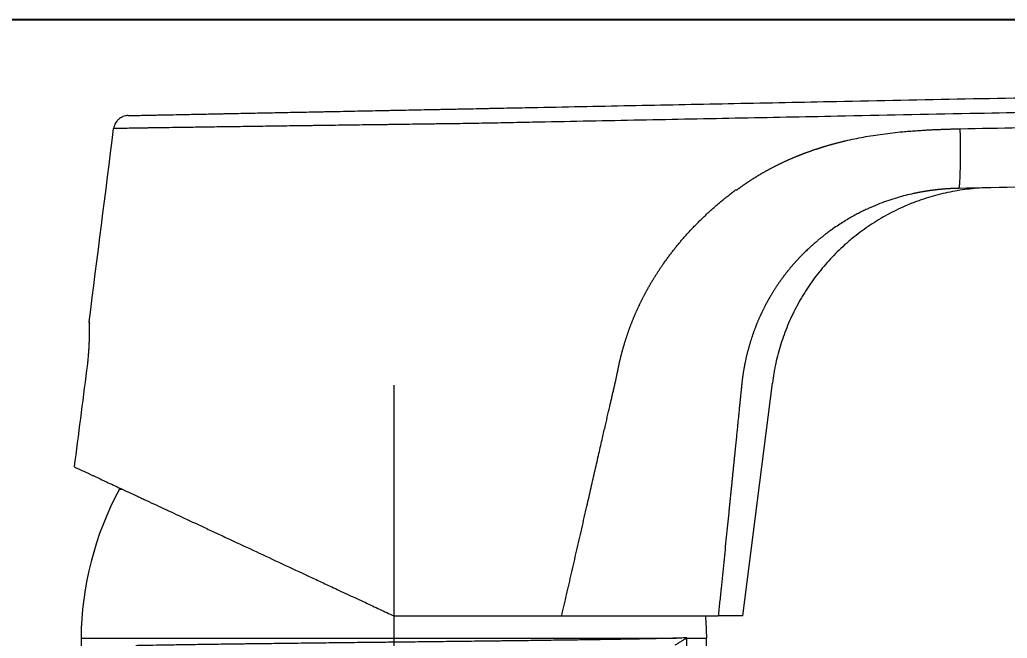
# Model space of a CAD drawing. Extents: x 8886 to 9306, y -19565 to -18971.
# Drawn here: x 9158.68 to 9208.41, y -19350.18 to -19319.04 of the extents above; entities that cross this region are included whole.
import ezdxf

# ---------------------------------------------------------------- set-up
doc = ezdxf.new("R2010")
doc.units = 0
doc.header["$MEASUREMENT"] = 0
doc.linetypes.add('CENTER', pattern=[47.5, 22, -8.5, 8.5, -8.5])
doc.linetypes.add('HIDDEN2', pattern=[4.7625, 3.175, -1.5875])
doc.layers.get('DEFPOINTS').update_dxf_attribs({"linetype": 'CONTINUOUS'})
doc.layers.add('1', color=4, linetype='HIDDEN2', lineweight=13)
doc.layers.add('5', color=2, linetype='CONTINUOUS', lineweight=9)
doc.styles.get("Standard").update_dxf_attribs({"font": ''})
doc.styles.get('Standard').set_extended_font_data('Gulim')
doc.dimstyles.new('STANDARD$0', dxfattribs={"dimtxt": 3.5, "dimasz": 2.5, "dimexe": 0.7, "dimexo": 0.7, "dimgap": 0.5, "dimtad": 3, "dimdec": 4, "dimdsep": 46, "dimtxsty": 'Standard', "dimcen": 0, "dimclrd": 2, "dimclre": 2, "dimclrt": 4, "dimadec": 0, "dimazin": 0, "dimtp": 0.2, "dimtm": 0.1, "dimtfac": 0.5, "dimtdec": 4, "dimtmove": 1, "dimatfit": 3, "dimfxl": 1, "dimtolj": 1, "dimarcsym": 0})

# ---------------------------------------------------------------- blocks, each defined once
blk = doc.blocks.new('*D20')
at = {"layer": '5', "color": 2, "lineweight": -2, "transparency": 16777216}
for p, q in [((9245.681, -19319.042), (9152.453, -19319.042)), ((9153.153, -19324.042), (9153.153, -19387.654)), ((9159.106, -19392.654), (9152.453, -19392.654))]:
    blk.add_line(p, q, dxfattribs=at)
at = {"layer": '5', "color": 2, "transparency": 16777216}
for points in [[(9152.32, -19324.042), (9153.986, -19324.042), (9153.153, -19319.042)], [(9152.32, -19387.654), (9153.986, -19387.654), (9153.153, -19392.654)]]:
    blk.add_solid(points, dxfattribs=at)
at = {"layer": 'DEFPOINTS', "color": 0, "transparency": 16777216}
for p in [(9246.381, -19319.042), (9153.153, -19392.654), (9159.806, -19392.654)]:
    blk.add_point(p, dxfattribs=at)
at = {"layer": '5', "color": 4, "transparency": 16777216, "insert": (9148.646, -19351.039), "char_height": 5, "attachment_point": 5, "rotation": 90, "bg_fill": 3, "box_fill_scale": 1.25, "bg_fill_color": 256, "bg_fill_true_color": 13158600, "bg_fill_transparency": 0}
blk.add_mtext('\\A1;98.2', dxfattribs=at)

msp = doc.modelspace()

# ---------------------------------------------------------------- linework, layer by layer
at = {"layer": '1', "color": 1, "linetype": 'CENTER', "lineweight": 13}
msp.add_line((9177.52, -19337.434), (9177.52, -19420.871), dxfattribs=at)
at = {"layer": '1', "color": 7, "linetype": 'Continuous', "lineweight": 18}
for p, q in [((9195.103, -19349.059), (9196.581, -19337.34)), ((9163.694, -19342.684), (9163.804, -19342.684)), ((9161.762, -19350.184), (9191.561, -19350.184)), ((9161.77, -19350.184), (9161.77, -19350.559)), ((9192.27, -19350.184), (9192.262, -19350.184)), ((9192.262, -19350.184), (9192.262, -19350.559)), ((9192.27, -19350.184), (9193.277, -19350.184)), ((9193.27, -19350.559), (9193.27, -19350.184))]:
    msp.add_line(p, q, dxfattribs=at)
for centre, start, end in [((9177.886, -19350.34), 151.6557, 179.4469), ((9177.153, -19350.34), 0.5531, 4.5776)]:
    msp.add_arc(centre, 16.125, start, end, dxfattribs=at)
msp.add_ellipse((9177.177, -19350.34), major_axis=(0, -16.125), ratio=0.936052, start_param=1.580449, end_param=1.581657, dxfattribs=at)
for points, knots in [([(9194.666, -19323.256), (9196.379, -19323.221), (9198.093, -19323.187), (9204.136, -19323.066), (9208.465, -19322.98), (9217.122, -19322.806), (9221.451, -19322.72), (9225.779, -19322.633)], [0, 0, 0, 0, 0.165239, 0.165239, 0.582659, 0.582659, 1, 1, 1, 1]), ([(9164.136, -19323.866), (9164.146, -19323.866), (9164.172, -19323.865), (9164.225, -19323.864), (9164.236, -19323.864), (9164.261, -19323.864), (9164.275, -19323.863), (9164.318, -19323.863), (9164.35, -19323.862), (9164.459, -19323.86), (9164.546, -19323.858), (9164.749, -19323.854), (9164.865, -19323.852), (9165.126, -19323.846), (9165.271, -19323.843), (9165.511, -19323.839), (9165.595, -19323.837), (9165.725, -19323.834), (9165.77, -19323.834), (9165.861, -19323.832), (9165.907, -19323.831), (9166.142, -19323.826), (9166.343, -19323.822), (9166.769, -19323.814), (9166.994, -19323.809), (9167.47, -19323.8), (9167.72, -19323.795), (9168.245, -19323.784), (9168.52, -19323.779), (9168.879, -19323.771), (9168.988, -19323.769), (9169.098, -19323.767), (9169.173, -19323.765), (9169.21, -19323.765), (9169.397, -19323.761), (9169.548, -19323.758), (9170.01, -19323.749), (9170.326, -19323.742), (9170.977, -19323.729), (9171.645, -19323.716), (9172.348, -19323.702), (9173.068, -19323.688), (9173.437, -19323.68), (9173.862, -19323.672), (9173.909, -19323.671), (9174.004, -19323.669), (9174.146, -19323.666), (9174.48, -19323.659), (9174.77, -19323.654), (9175.352, -19323.642), (9175.746, -19323.634), (9176.343, -19323.622), (9176.544, -19323.618), (9176.847, -19323.612), (9176.998, -19323.609), (9177.151, -19323.606), (9177.253, -19323.604), (9177.304, -19323.603), (9177.763, -19323.594), (9178.172, -19323.585), (9178.786, -19323.573), (9178.991, -19323.569), (9179.299, -19323.563), (9179.402, -19323.561), (9179.555, -19323.558), (9179.607, -19323.557), (9179.709, -19323.555), (9179.761, -19323.554), (9179.863, -19323.552), (9179.915, -19323.551), (9180.017, -19323.549), (9180.069, -19323.548), (9180.223, -19323.544), (9180.326, -19323.542), (9180.531, -19323.538), (9180.634, -19323.536), (9180.84, -19323.532), (9180.943, -19323.53), (9181.252, -19323.524), (9181.458, -19323.52), (9181.715, -19323.515), (9181.767, -19323.514), (9181.87, -19323.512), (9181.922, -19323.51), (9182.025, -19323.508), (9182.076, -19323.507), (9182.18, -19323.505), (9182.231, -19323.504), (9182.386, -19323.501), (9182.489, -19323.499), (9182.695, -19323.495), (9182.799, -19323.493), (9183.108, -19323.487), (9183.314, -19323.483), (9183.934, -19323.47), (9184.346, -19323.462), (9186.41, -19323.421), (9188.061, -19323.388), (9191.363, -19323.322), (9193.015, -19323.289), (9194.666, -19323.256)], [0, 0, 0, 0, 0.03125, 0.03125, 0.039063, 0.039063, 0.046875, 0.046875, 0.0625, 0.0625, 0.09375, 0.09375, 0.125, 0.125, 0.15625, 0.15625, 0.171875, 0.171875, 0.179688, 0.179688, 0.1875, 0.1875, 0.21875, 0.21875, 0.25, 0.25, 0.28125, 0.28125, 0.3125, 0.3125, 0.320313, 0.324219, 0.324219, 0.328125, 0.328125, 0.34375, 0.34375, 0.375, 0.375, 0.40625, 0.4375, 0.4375, 0.46875, 0.46875, 0.472656, 0.472656, 0.476563, 0.484375, 0.5, 0.5, 0.53125, 0.53125, 0.546875, 0.546875, 0.554688, 0.558594, 0.558594, 0.5625, 0.5625, 0.59375, 0.59375, 0.609375, 0.609375, 0.617188, 0.617188, 0.621094, 0.621094, 0.625, 0.625, 0.628906, 0.628906, 0.632813, 0.632813, 0.640625, 0.640625, 0.648438, 0.648438, 0.65625, 0.65625, 0.671875, 0.671875, 0.675781, 0.675781, 0.679688, 0.679688, 0.683594, 0.683594, 0.6875, 0.6875, 0.695313, 0.695313, 0.703125, 0.703125, 0.71875, 0.71875, 0.75, 0.75, 0.875, 0.875, 1, 1, 1, 1]), ([(9164.136, -19323.866), (9164.13, -19323.866), (9164.125, -19323.866), (9164.114, -19323.867), (9164.108, -19323.867), (9164.091, -19323.868), (9164.08, -19323.869), (9164.046, -19323.873), (9164.024, -19323.876), (9163.959, -19323.89), (9163.917, -19323.902), (9163.865, -19323.923), (9163.854, -19323.927), (9163.834, -19323.936), (9163.824, -19323.941), (9163.794, -19323.956), (9163.774, -19323.967), (9163.718, -19324.002), (9163.682, -19324.028), (9163.633, -19324.073), (9163.616, -19324.089), (9163.586, -19324.122), (9163.572, -19324.139), (9163.531, -19324.191), (9163.507, -19324.228), (9163.481, -19324.278), (9163.476, -19324.288), (9163.466, -19324.308), (9163.462, -19324.319), (9163.449, -19324.35), (9163.441, -19324.37), (9163.422, -19324.434), (9163.412, -19324.477), (9163.406, -19324.522)], [0, 0, 0, 0, 0.015625, 0.015625, 0.03125, 0.03125, 0.0625, 0.0625, 0.125, 0.125, 0.25, 0.25, 0.28125, 0.28125, 0.3125, 0.3125, 0.375, 0.375, 0.5, 0.5, 0.5625, 0.5625, 0.625, 0.625, 0.75, 0.75, 0.78125, 0.78125, 0.8125, 0.8125, 0.875, 0.875, 1, 1, 1, 1]), ([(9225.764, -19327.135), (9223.496, -19327.18), (9221.227, -19327.225), (9214.628, -19327.357), (9210.299, -19327.444), (9205.969, -19327.53)], [0, 0, 0, 0, 0.343837, 0.343837, 1, 1, 1, 1]), ([(9207.518, -19327.499), (9207.181, -19327.506), (9206.847, -19327.528), (9206.184, -19327.601), (9205.527, -19327.703), (9204.881, -19327.862), (9204.4, -19328.004), (9204.241, -19328.055), (9204.003, -19328.137), (9203.924, -19328.165), (9203.805, -19328.209), (9203.766, -19328.224), (9203.687, -19328.254), (9203.334, -19328.391), (9202.991, -19328.545), (9202.396, -19328.843), (9202.106, -19329.006), (9201.541, -19329.356), (9201.265, -19329.543), (9200.864, -19329.844), (9200.732, -19329.948), (9200.569, -19330.081), (9200.536, -19330.108), (9200.472, -19330.162), (9200.376, -19330.244), (9200.281, -19330.327), (9199.97, -19330.608), (9199.732, -19330.841), (9199.279, -19331.329), (9199.064, -19331.582), (9198.655, -19332.107), (9198.462, -19332.379), (9198.236, -19332.732), (9198.191, -19332.803), (9198.103, -19332.947), (9198.06, -19333.019), (9197.933, -19333.237), (9197.852, -19333.384), (9197.62, -19333.829), (9197.478, -19334.13), (9197.224, -19334.744), (9197.11, -19335.057), (9196.91, -19335.692), (9196.824, -19336.015), (9196.735, -19336.426), (9196.717, -19336.509), (9196.685, -19336.674), (9196.64, -19336.922), (9196.602, -19337.172), (9196.581, -19337.34)], [0, 0, 0, 0, 0.0625, 0.0625, 0.125, 0.1875, 0.1875, 0.21875, 0.21875, 0.234375, 0.234375, 0.242188, 0.242188, 0.25, 0.3125, 0.3125, 0.375, 0.375, 0.4375, 0.4375, 0.46875, 0.46875, 0.476563, 0.476563, 0.484375, 0.5, 0.5, 0.5625, 0.5625, 0.625, 0.625, 0.6875, 0.6875, 0.703125, 0.703125, 0.71875, 0.71875, 0.75, 0.75, 0.8125, 0.8125, 0.875, 0.875, 0.9375, 0.9375, 0.953125, 0.953125, 0.96875, 1, 1, 1, 1]), ([(9162.061, -19336.684), (9162.072, -19336.604), (9162.091, -19336.446), (9162.116, -19336.211), (9162.13, -19336.057), (9162.138, -19335.962), (9162.14, -19335.943), (9162.143, -19335.905), (9162.145, -19335.886), (9162.149, -19335.829), (9162.152, -19335.792), (9162.16, -19335.681), (9162.169, -19335.537), (9162.176, -19335.401), (9162.18, -19335.301), (9162.182, -19335.252), (9162.184, -19335.204), (9162.185, -19335.172), (9162.185, -19335.157), (9162.187, -19335.079), (9162.19, -19334.96), (9162.192, -19334.8), (9162.192, -19334.705), (9162.191, -19334.638), (9162.191, -19334.616), (9162.191, -19334.575), (9162.19, -19334.555), (9162.189, -19334.498), (9162.187, -19334.43), (9162.185, -19334.376), (9162.183, -19334.341), (9162.183, -19334.331), (9162.182, -19334.316), (9162.182, -19334.311), (9162.181, -19334.302), (9162.18, -19334.281), (9162.177, -19334.255), (9162.175, -19334.247), (9162.174, -19334.247)], [0, 0, 0, 0, 0.0625, 0.125, 0.1875, 0.1875, 0.203125, 0.203125, 0.21875, 0.21875, 0.25, 0.25, 0.3125, 0.375, 0.375, 0.40625, 0.421875, 0.421875, 0.4375, 0.4375, 0.5, 0.5625, 0.625, 0.625, 0.65625, 0.65625, 0.6875, 0.6875, 0.75, 0.8125, 0.8125, 0.84375, 0.84375, 0.859375, 0.859375, 0.875, 0.9375, 1, 1, 1, 1]), ([(9162.174, -19334.247), (9162.175, -19334.247), (9162.176, -19334.251), (9162.178, -19334.267), (9162.18, -19334.287), (9162.182, -19334.319), (9162.183, -19334.334)], [0, 0, 0, 0, 0.365497, 0.365497, 0.730995, 1, 1, 1, 1]), ([(9161.431, -19341.557), (9161.503, -19341.59), (9161.596, -19341.634), (9161.825, -19341.741), (9161.962, -19341.805), (9162.141, -19341.888), (9162.161, -19341.898), (9162.202, -19341.917), (9162.265, -19341.946), (9162.33, -19341.976), (9162.465, -19342.039), (9162.559, -19342.083), (9162.856, -19342.222), (9163.073, -19342.323), (9163.543, -19342.542), (9163.797, -19342.66), (9164.206, -19342.851), (9164.347, -19342.917), (9164.53, -19343.002), (9164.566, -19343.019), (9164.641, -19343.054), (9164.678, -19343.071), (9164.791, -19343.124), (9164.867, -19343.159), (9165.253, -19343.339), (9165.576, -19343.49), (9166.25, -19343.804), (9166.601, -19343.968), (9167.329, -19344.307), (9167.707, -19344.484), (9168.197, -19344.712), (9168.295, -19344.758), (9168.445, -19344.828), (9168.495, -19344.851), (9168.596, -19344.898), (9168.646, -19344.922), (9168.9, -19345.04), (9169.105, -19345.136), (9169.726, -19345.425), (9170.149, -19345.622), (9171.01, -19346.024), (9171.448, -19346.228), (9172.34, -19346.644), (9172.794, -19346.856), (9173.372, -19347.125), (9173.489, -19347.18), (9173.722, -19347.288), (9173.839, -19347.343), (9174.191, -19347.507), (9174.426, -19347.617), (9175.133, -19347.947), (9175.607, -19348.168), (9176.322, -19348.501), (9176.561, -19348.612), (9177.039, -19348.835), (9177.279, -19348.947), (9177.52, -19349.059)], [0, 0, 0, 0, 0.0625, 0.0625, 0.125, 0.125, 0.132812, 0.132812, 0.140625, 0.15625, 0.15625, 0.1875, 0.1875, 0.25, 0.25, 0.3125, 0.3125, 0.34375, 0.34375, 0.351562, 0.351562, 0.359375, 0.359375, 0.375, 0.375, 0.4375, 0.4375, 0.5, 0.5, 0.5625, 0.5625, 0.578125, 0.578125, 0.585937, 0.585937, 0.59375, 0.59375, 0.625, 0.625, 0.6875, 0.6875, 0.75, 0.75, 0.8125, 0.8125, 0.828125, 0.828125, 0.84375, 0.84375, 0.875, 0.875, 0.9375, 0.9375, 0.96875, 0.96875, 1, 1, 1, 1]), ([(9177.52, -19349.059), (9177.695, -19349.059), (9177.871, -19349.059), (9178.135, -19349.059), (9178.223, -19349.059), (9178.399, -19349.059), (9178.487, -19349.059), (9178.663, -19349.059), (9178.751, -19349.059), (9178.927, -19349.059), (9179.015, -19349.059), (9179.28, -19349.059), (9179.456, -19349.059), (9179.984, -19349.059), (9180.336, -19349.059), (9180.865, -19349.059), (9181.041, -19349.059), (9181.305, -19349.059), (9181.393, -19349.059), (9181.569, -19349.059), (9181.657, -19349.059), (9182.097, -19349.059), (9182.45, -19349.059), (9183.154, -19349.059), (9183.506, -19349.059), (9184.563, -19349.059), (9185.267, -19349.059), (9185.972, -19349.059)], [0, 0, 0, 0, 0.0625, 0.0625, 0.09375, 0.09375, 0.125, 0.125, 0.15625, 0.15625, 0.1875, 0.1875, 0.25, 0.25, 0.375, 0.375, 0.4375, 0.4375, 0.46875, 0.46875, 0.5, 0.5, 0.625, 0.625, 0.75, 0.75, 1, 1, 1, 1]), ([(9185.972, -19349.059), (9186.202, -19349.059), (9186.43, -19349.059), (9186.882, -19349.059), (9187.33, -19349.059), (9187.77, -19349.059), (9188.205, -19349.059), (9188.42, -19349.059), (9188.847, -19349.059), (9189.058, -19349.059), (9189.319, -19349.059), (9189.371, -19349.059), (9189.475, -19349.059), (9189.628, -19349.059), (9189.779, -19349.059), (9190.077, -19349.059), (9190.462, -19349.059), (9190.827, -19349.059), (9191.181, -19349.059), (9191.353, -19349.059), (9191.561, -19349.059), (9191.602, -19349.059), (9191.684, -19349.059), (9191.724, -19349.059), (9191.844, -19349.059), (9191.922, -19349.059), (9192.149, -19349.059), (9192.437, -19349.059), (9192.694, -19349.059), (9192.935, -19349.059), (9193.048, -19349.059), (9193.179, -19349.059), (9193.205, -19349.059), (9193.256, -19349.059), (9193.28, -19349.059), (9193.353, -19349.059), (9193.399, -19349.059), (9193.53, -19349.059), (9193.686, -19349.059), (9193.806, -19349.059), (9193.856, -19349.059)], [0, 0, 0, 0, 0.0625, 0.0625, 0.125, 0.1875, 0.1875, 0.25, 0.25, 0.3125, 0.3125, 0.328125, 0.328125, 0.34375, 0.375, 0.375, 0.4375, 0.5, 0.5, 0.5625, 0.5625, 0.578125, 0.578125, 0.59375, 0.59375, 0.625, 0.625, 0.6875, 0.75, 0.75, 0.8125, 0.8125, 0.828125, 0.828125, 0.84375, 0.84375, 0.875, 0.875, 0.9375, 1, 1, 1, 1]), ([(9195.103, -19349.059), (9195.097, -19349.059), (9195.065, -19349.059), (9194.954, -19349.059), (9194.795, -19349.059), (9194.41, -19349.059), (9194.057, -19349.059), (9193.856, -19349.059)], [0, 0, 0, 0, 0.25, 0.25, 0.5, 0.75, 1, 1, 1, 1]), ([(9191.734, -19350.184), (9191.566, -19350.189), (9191.385, -19350.193), (9191.096, -19350.2), (9190.996, -19350.202), (9190.842, -19350.205), (9190.79, -19350.206), (9190.684, -19350.208), (9190.63, -19350.209), (9190.358, -19350.215), (9190.13, -19350.22), (9189.653, -19350.229), (9189.404, -19350.233), (9188.886, -19350.242), (9188.617, -19350.246), (9188.057, -19350.255), (9187.767, -19350.259), (9187.391, -19350.264), (9187.315, -19350.265), (9187.162, -19350.268), (9187.084, -19350.269), (9186.851, -19350.272), (9186.694, -19350.274), (9186.218, -19350.281), (9185.894, -19350.285), (9185.233, -19350.294), (9184.896, -19350.299), (9184.208, -19350.308), (9183.858, -19350.312), (9183.322, -19350.319), (9183.142, -19350.321), (9182.869, -19350.324), (9182.732, -19350.325), (9182.594, -19350.327), (9182.502, -19350.328), (9182.456, -19350.329), (9182.039, -19350.334), (9181.667, -19350.338), (9180.917, -19350.347), (9180.164, -19350.355), (9179.402, -19350.364), (9178.636, -19350.373), (9178.251, -19350.378), (9177.67, -19350.384), (9177.476, -19350.387), (9177.233, -19350.389), (9177.184, -19350.39), (9177.087, -19350.391), (9176.941, -19350.393), (9176.795, -19350.394), (9176.31, -19350.4), (9175.923, -19350.404), (9175.345, -19350.41), (9175.153, -19350.413), (9174.865, -19350.416), (9174.769, -19350.417), (9174.625, -19350.419), (9174.577, -19350.419), (9174.482, -19350.42), (9174.052, -19350.425), (9173.63, -19350.43), (9172.887, -19350.439), (9172.521, -19350.444), (9171.799, -19350.453), (9171.443, -19350.457), (9170.74, -19350.466), (9170.393, -19350.47), (9169.966, -19350.475), (9169.881, -19350.476), (9169.711, -19350.478), (9169.627, -19350.48), (9169.375, -19350.483), (9169.21, -19350.485), (9168.72, -19350.492), (9168.403, -19350.496), (9167.787, -19350.505), (9167.488, -19350.51), (9166.907, -19350.518), (9166.626, -19350.523), (9166.218, -19350.529), (9166.084, -19350.531), (9165.887, -19350.535), (9165.821, -19350.536), (9165.692, -19350.538), (9165.628, -19350.539), (9165.311, -19350.544), (9165.07, -19350.549), (9164.734, -19350.555), (9164.63, -19350.557), (9164.528, -19350.559)], [0, 0, 0, 0, 0.035127, 0.035127, 0.052691, 0.052691, 0.061473, 0.061473, 0.070254, 0.070254, 0.105381, 0.105381, 0.140509, 0.140509, 0.175636, 0.175636, 0.210763, 0.210763, 0.219545, 0.219545, 0.228327, 0.228327, 0.24589, 0.24589, 0.281017, 0.281017, 0.316144, 0.316144, 0.351272, 0.351272, 0.368835, 0.368835, 0.377617, 0.382008, 0.382008, 0.386399, 0.386399, 0.421526, 0.421526, 0.456653, 0.49178, 0.49178, 0.526907, 0.526907, 0.544471, 0.544471, 0.548862, 0.548862, 0.553253, 0.562035, 0.562035, 0.597162, 0.597162, 0.614725, 0.614725, 0.623507, 0.623507, 0.627898, 0.627898, 0.632289, 0.667416, 0.667416, 0.702543, 0.702543, 0.73767, 0.73767, 0.772798, 0.772798, 0.781579, 0.781579, 0.790361, 0.790361, 0.807925, 0.807925, 0.843052, 0.843052, 0.878179, 0.878179, 0.913306, 0.913306, 0.93087, 0.93087, 0.939652, 0.939652, 0.948433, 0.948433, 0.98356, 0.98356, 1, 1, 1, 1])]:
    msp.add_open_spline(points, degree=3, knots=knots, dxfattribs=at)
at = {"layer": '1', "color": 1, "linetype": 'Continuous', "lineweight": 13}
for points, knots in [([(9225.828, -19323.384), (9225.329, -19323.394), (9224.829, -19323.404), (9222.333, -19323.454), (9220.335, -19323.494), (9214.4, -19323.612), (9210.462, -19323.691), (9204.301, -19323.814), (9202.079, -19323.858), (9198.141, -19323.937), (9196.425, -19323.971), (9194.71, -19324.005)], [0, 0, 0, 0, 0.048144, 0.048144, 0.240718, 0.240718, 0.620359, 0.620359, 0.834632, 0.834632, 1, 1, 1, 1]), ([(9194.71, -19324.005), (9193.009, -19324.038), (9191.308, -19324.072), (9187.906, -19324.139), (9186.204, -19324.173), (9184.078, -19324.215), (9183.653, -19324.223), (9183.015, -19324.236), (9182.802, -19324.24), (9182.484, -19324.246), (9182.377, -19324.248), (9182.218, -19324.251), (9182.165, -19324.252), (9182.058, -19324.254), (9182.005, -19324.255), (9181.74, -19324.26), (9181.527, -19324.264), (9181.103, -19324.271), (9180.89, -19324.274), (9180.572, -19324.279), (9180.466, -19324.28), (9180.255, -19324.283), (9180.149, -19324.284), (9179.99, -19324.286), (9179.937, -19324.287), (9179.831, -19324.288), (9179.778, -19324.289), (9179.673, -19324.29), (9179.62, -19324.291), (9179.514, -19324.293), (9179.461, -19324.293), (9178.986, -19324.3), (9178.564, -19324.306), (9177.931, -19324.314), (9177.721, -19324.317), (9177.405, -19324.321), (9177.3, -19324.323), (9177.142, -19324.325), (9177.09, -19324.325), (9176.985, -19324.327), (9176.513, -19324.333), (9176.048, -19324.339), (9175.232, -19324.35), (9174.83, -19324.356), (9174.233, -19324.364), (9174.036, -19324.367), (9173.742, -19324.371), (9173.644, -19324.372), (9173.449, -19324.375), (9173.352, -19324.376), (9172.871, -19324.382), (9172.495, -19324.388), (9171.761, -19324.398), (9171.402, -19324.403), (9170.703, -19324.412), (9170.362, -19324.417), (9169.698, -19324.426), (9169.375, -19324.431), (9168.983, -19324.436), (9168.866, -19324.438), (9168.75, -19324.44), (9168.674, -19324.441), (9168.635, -19324.441), (9168.445, -19324.444), (9168.296, -19324.446), (9167.858, -19324.452), (9167.579, -19324.456), (9167.045, -19324.464), (9166.79, -19324.468), (9166.306, -19324.475), (9166.077, -19324.478), (9165.644, -19324.485), (9165.44, -19324.488), (9165.225, -19324.491), (9165.201, -19324.491), (9165.154, -19324.492), (9165.131, -19324.492), (9165.062, -19324.493), (9164.927, -19324.495), (9164.799, -19324.497), (9164.556, -19324.501), (9164.409, -19324.504), (9164.144, -19324.508), (9164.026, -19324.51), (9163.821, -19324.513), (9163.732, -19324.515), (9163.623, -19324.517), (9163.59, -19324.517), (9163.546, -19324.518), (9163.533, -19324.519), (9163.508, -19324.519), (9163.496, -19324.519), (9163.443, -19324.521), (9163.417, -19324.521), (9163.406, -19324.522)], [0, 0, 0, 0, 0.125, 0.125, 0.25, 0.25, 0.28125, 0.28125, 0.296875, 0.296875, 0.304687, 0.304687, 0.308594, 0.308594, 0.3125, 0.3125, 0.328125, 0.328125, 0.34375, 0.34375, 0.351562, 0.351562, 0.359375, 0.359375, 0.363281, 0.363281, 0.367187, 0.367187, 0.371094, 0.371094, 0.375, 0.375, 0.40625, 0.40625, 0.421875, 0.421875, 0.429687, 0.429687, 0.433594, 0.433594, 0.4375, 0.46875, 0.46875, 0.5, 0.5, 0.515625, 0.515625, 0.523437, 0.523437, 0.53125, 0.53125, 0.5625, 0.5625, 0.59375, 0.59375, 0.625, 0.625, 0.65625, 0.65625, 0.664062, 0.667969, 0.667969, 0.671875, 0.671875, 0.6875, 0.6875, 0.71875, 0.71875, 0.75, 0.75, 0.78125, 0.78125, 0.8125, 0.8125, 0.816406, 0.816406, 0.820312, 0.820312, 0.828125, 0.84375, 0.84375, 0.875, 0.875, 0.90625, 0.90625, 0.9375, 0.9375, 0.953125, 0.953125, 0.960937, 0.960937, 0.96875, 0.96875, 1, 1, 1, 1]), ([(9206.046, -19324.531), (9208.043, -19324.491), (9210.041, -19324.452), (9216.639, -19324.321), (9221.24, -19324.23), (9225.841, -19324.138)], [0, 0, 0, 0, 0.302721, 0.302721, 1, 1, 1, 1]), ([(9194.783, -19327.616), (9194.796, -19327.607), (9194.822, -19327.587), (9194.861, -19327.558), (9194.901, -19327.529), (9194.94, -19327.501), (9194.98, -19327.472), (9195.02, -19327.444), (9195.059, -19327.415), (9195.099, -19327.387), (9195.139, -19327.359), (9195.18, -19327.331), (9195.22, -19327.303), (9195.26, -19327.276), (9195.301, -19327.248), (9195.341, -19327.221), (9195.382, -19327.194), (9195.423, -19327.167), (9195.464, -19327.14), (9195.505, -19327.113), (9195.547, -19327.086), (9195.588, -19327.06), (9195.629, -19327.034), (9195.671, -19327.007), (9195.713, -19326.981), (9195.754, -19326.956), (9195.796, -19326.93), (9195.839, -19326.904), (9195.881, -19326.879), (9195.923, -19326.853), (9195.965, -19326.828), (9196.008, -19326.803), (9196.051, -19326.778), (9196.093, -19326.753), (9196.136, -19326.729), (9196.179, -19326.704), (9196.222, -19326.68), (9196.266, -19326.656), (9196.309, -19326.632), (9196.352, -19326.608), (9196.396, -19326.584), (9196.44, -19326.56), (9196.484, -19326.537), (9196.528, -19326.513), (9196.572, -19326.49), (9196.616, -19326.467), (9196.66, -19326.444), (9196.705, -19326.421), (9196.749, -19326.399), (9196.794, -19326.376), (9196.839, -19326.354), (9196.883, -19326.331), (9196.928, -19326.309), (9196.974, -19326.287), (9197.019, -19326.266), (9197.064, -19326.244), (9197.11, -19326.222), (9197.155, -19326.201), (9197.201, -19326.18), (9197.247, -19326.159), (9197.293, -19326.138), (9197.339, -19326.117), (9197.385, -19326.096), (9197.431, -19326.076), (9197.478, -19326.055), (9197.524, -19326.035), (9197.571, -19326.015), (9197.618, -19325.995), (9197.665, -19325.975), (9197.712, -19325.955), (9197.759, -19325.936), (9197.806, -19325.916), (9197.853, -19325.897), (9197.901, -19325.878), (9197.948, -19325.859), (9197.996, -19325.84), (9198.044, -19325.821), (9198.092, -19325.803), (9198.14, -19325.784), (9198.188, -19325.766), (9198.236, -19325.748), (9198.285, -19325.73), (9198.333, -19325.712), (9198.382, -19325.694), (9198.431, -19325.677), (9198.48, -19325.659), (9198.529, -19325.642), (9198.578, -19325.625), (9198.627, -19325.608), (9198.676, -19325.591), (9198.726, -19325.574), (9198.776, -19325.558), (9198.825, -19325.541), (9198.875, -19325.525), (9198.925, -19325.509), (9198.975, -19325.493), (9199.025, -19325.477), (9199.076, -19325.461), (9199.126, -19325.446), (9199.177, -19325.43), (9199.227, -19325.415), (9199.278, -19325.4), (9199.329, -19325.385), (9199.38, -19325.37), (9199.431, -19325.355), (9199.482, -19325.34), (9199.534, -19325.326), (9199.585, -19325.312), (9199.637, -19325.297), (9199.688, -19325.283), (9199.74, -19325.269), (9199.792, -19325.256), (9199.844, -19325.242), (9199.897, -19325.229), (9199.949, -19325.215), (9200.001, -19325.202), (9200.054, -19325.189), (9200.106, -19325.176), (9200.159, -19325.163), (9200.212, -19325.151), (9200.397, -19325.107), (9200.717, -19325.036), (9201.18, -19324.947), (9201.655, -19324.866), (9202.143, -19324.794), (9202.645, -19324.732), (9203.036, -19324.691), (9203.313, -19324.666), (9203.472, -19324.652), (9203.635, -19324.639), (9203.801, -19324.627), (9203.971, -19324.615), (9204.143, -19324.604), (9204.319, -19324.594), (9204.498, -19324.584), (9204.68, -19324.575), (9204.866, -19324.567), (9205.055, -19324.559), (9205.247, -19324.552), (9205.442, -19324.546), (9205.64, -19324.54), (9205.842, -19324.535), (9205.977, -19324.532), (9206.046, -19324.531)], [0, 0, 0, 0, 0.004105, 0.008211, 0.012319, 0.016427, 0.020536, 0.024646, 0.028758, 0.03287, 0.036984, 0.041099, 0.045216, 0.049334, 0.053454, 0.057575, 0.061698, 0.065823, 0.069949, 0.074077, 0.078207, 0.082339, 0.086473, 0.090609, 0.094747, 0.098887, 0.103029, 0.107174, 0.111321, 0.11547, 0.119622, 0.123776, 0.127933, 0.132092, 0.136254, 0.140418, 0.144586, 0.148756, 0.152929, 0.157105, 0.161284, 0.165466, 0.169652, 0.17384, 0.178031, 0.182226, 0.186424, 0.190626, 0.194831, 0.199039, 0.203251, 0.207466, 0.211685, 0.215908, 0.220135, 0.224365, 0.228599, 0.232837, 0.237079, 0.241325, 0.245575, 0.24983, 0.254088, 0.258351, 0.262618, 0.266889, 0.271164, 0.275444, 0.279729, 0.284018, 0.288311, 0.292609, 0.296912, 0.30122, 0.305532, 0.309849, 0.314172, 0.318499, 0.322831, 0.327168, 0.33151, 0.335857, 0.340209, 0.344567, 0.34893, 0.353298, 0.357672, 0.36205, 0.366435, 0.370825, 0.37522, 0.379622, 0.384028, 0.388441, 0.392859, 0.397283, 0.401713, 0.406149, 0.410591, 0.415038, 0.419492, 0.423952, 0.428418, 0.43289, 0.437368, 0.441852, 0.446343, 0.45084, 0.455344, 0.459854, 0.46437, 0.468893, 0.473423, 0.477959, 0.482502, 0.487051, 0.491607, 0.49617, 0.50074, 0.505317, 0.5099, 0.548611, 0.588238, 0.628804, 0.670329, 0.712835, 0.756341, 0.769562, 0.783048, 0.796802, 0.810822, 0.825109, 0.839664, 0.854486, 0.869577, 0.884937, 0.900566, 0.916464, 0.932631, 0.949068, 0.965775, 0.982752, 1, 1, 1, 1]), ([(9188.823, -19336.586), (9188.826, -19336.568), (9188.833, -19336.533), (9188.844, -19336.481), (9188.855, -19336.429), (9188.867, -19336.377), (9188.878, -19336.324), (9188.89, -19336.272), (9188.902, -19336.22), (9188.914, -19336.168), (9188.926, -19336.117), (9188.939, -19336.065), (9188.952, -19336.013), (9188.964, -19335.961), (9188.978, -19335.91), (9188.991, -19335.858), (9189.004, -19335.807), (9189.018, -19335.756), (9189.032, -19335.704), (9189.046, -19335.653), (9189.06, -19335.602), (9189.074, -19335.551), (9189.089, -19335.5), (9189.104, -19335.449), (9189.119, -19335.399), (9189.134, -19335.348), (9189.149, -19335.297), (9189.165, -19335.247), (9189.181, -19335.196), (9189.196, -19335.146), (9189.213, -19335.095), (9189.229, -19335.045), (9189.245, -19334.995), (9189.262, -19334.945), (9189.279, -19334.895), (9189.296, -19334.845), (9189.313, -19334.795), (9189.331, -19334.745), (9189.348, -19334.696), (9189.366, -19334.646), (9189.384, -19334.596), (9189.402, -19334.547), (9189.42, -19334.498), (9189.439, -19334.448), (9189.458, -19334.399), (9189.477, -19334.35), (9189.496, -19334.301), (9189.515, -19334.252), (9189.535, -19334.203), (9189.554, -19334.154), (9189.574, -19334.105), (9189.594, -19334.056), (9189.614, -19334.008), (9189.635, -19333.959), (9189.655, -19333.911), (9189.676, -19333.862), (9189.697, -19333.814), (9189.718, -19333.765), (9189.74, -19333.717), (9189.761, -19333.669), (9189.783, -19333.621), (9189.805, -19333.573), (9189.827, -19333.525), (9189.849, -19333.477), (9189.872, -19333.43), (9189.894, -19333.382), (9189.917, -19333.334), (9189.94, -19333.287), (9189.963, -19333.24), (9189.987, -19333.192), (9190.01, -19333.145), (9190.034, -19333.098), (9190.058, -19333.051), (9190.082, -19333.004), (9190.106, -19332.957), (9190.131, -19332.91), (9190.156, -19332.863), (9190.181, -19332.816), (9190.206, -19332.769), (9190.231, -19332.723), (9190.256, -19332.676), (9190.282, -19332.63), (9190.308, -19332.584), (9190.334, -19332.537), (9190.36, -19332.491), (9190.386, -19332.445), (9190.413, -19332.399), (9190.439, -19332.353), (9190.466, -19332.307), (9190.493, -19332.261), (9190.521, -19332.215), (9190.548, -19332.17), (9190.576, -19332.124), (9190.603, -19332.079), (9190.631, -19332.033), (9190.66, -19331.988), (9190.688, -19331.943), (9190.717, -19331.897), (9190.745, -19331.852), (9190.774, -19331.807), (9190.803, -19331.762), (9190.833, -19331.717), (9190.862, -19331.672), (9190.892, -19331.628), (9190.921, -19331.583), (9190.951, -19331.538), (9190.982, -19331.494), (9191.012, -19331.449), (9191.051, -19331.393), (9191.099, -19331.324), (9191.156, -19331.243), (9191.214, -19331.162), (9191.272, -19331.082), (9191.331, -19331.002), (9191.39, -19330.922), (9191.45, -19330.843), (9191.51, -19330.764), (9191.571, -19330.686), (9191.632, -19330.608), (9191.694, -19330.53), (9191.757, -19330.453), (9191.82, -19330.376), (9191.883, -19330.299), (9191.947, -19330.222), (9192.012, -19330.146), (9192.077, -19330.071), (9192.142, -19329.996), (9192.208, -19329.921), (9192.275, -19329.846), (9192.342, -19329.772), (9192.41, -19329.698), (9192.478, -19329.624), (9192.547, -19329.551), (9192.617, -19329.478), (9192.686, -19329.406), (9192.757, -19329.334), (9192.828, -19329.262), (9192.899, -19329.19), (9192.971, -19329.119), (9193.044, -19329.049), (9193.117, -19328.978), (9193.19, -19328.908), (9193.264, -19328.839), (9193.339, -19328.769), (9193.414, -19328.7), (9193.49, -19328.632), (9193.566, -19328.564), (9193.643, -19328.496), (9193.72, -19328.428), (9193.798, -19328.361), (9193.876, -19328.294), (9193.955, -19328.228), (9194.034, -19328.162), (9194.114, -19328.096), (9194.195, -19328.03), (9194.276, -19327.965), (9194.357, -19327.901), (9194.439, -19327.836), (9194.522, -19327.772), (9194.605, -19327.709), (9194.688, -19327.645), (9194.744, -19327.603), (9194.772, -19327.583)], [0, 0, 0, 0, 0.00485, 0.009697, 0.014541, 0.019382, 0.024219, 0.029054, 0.033886, 0.038715, 0.043541, 0.048365, 0.053186, 0.058004, 0.06282, 0.067634, 0.072445, 0.077254, 0.082061, 0.086865, 0.091668, 0.096468, 0.101267, 0.106063, 0.110858, 0.115651, 0.120443, 0.125232, 0.130021, 0.134808, 0.139593, 0.144377, 0.14916, 0.153942, 0.158722, 0.163502, 0.16828, 0.173058, 0.177834, 0.18261, 0.187386, 0.19216, 0.196934, 0.201708, 0.206481, 0.211253, 0.216026, 0.220798, 0.22557, 0.230341, 0.235113, 0.239885, 0.244657, 0.249429, 0.254201, 0.258973, 0.263746, 0.26852, 0.273293, 0.278068, 0.282843, 0.287618, 0.292395, 0.297172, 0.30195, 0.306729, 0.311509, 0.31629, 0.321072, 0.325856, 0.33064, 0.335426, 0.340214, 0.345003, 0.349793, 0.354585, 0.359379, 0.364175, 0.368972, 0.373771, 0.378572, 0.383375, 0.38818, 0.392987, 0.397796, 0.402608, 0.407422, 0.412238, 0.417056, 0.421878, 0.426701, 0.431527, 0.436356, 0.441188, 0.446023, 0.45086, 0.4557, 0.460543, 0.465389, 0.470239, 0.475091, 0.479947, 0.484806, 0.489668, 0.494534, 0.499403, 0.504276, 0.509152, 0.514032, 0.523003, 0.531976, 0.54095, 0.549927, 0.558907, 0.56789, 0.576876, 0.585866, 0.59486, 0.603859, 0.612863, 0.621872, 0.630887, 0.639907, 0.648934, 0.657968, 0.667008, 0.676056, 0.685112, 0.694176, 0.703248, 0.712329, 0.721418, 0.730518, 0.739627, 0.748746, 0.757876, 0.767016, 0.776168, 0.785331, 0.794506, 0.803693, 0.812892, 0.822105, 0.83133, 0.840569, 0.849821, 0.859088, 0.868369, 0.877665, 0.886976, 0.896303, 0.905645, 0.915003, 0.924378, 0.933769, 0.943177, 0.952602, 0.962045, 0.971506, 0.980986, 0.990483, 1, 1, 1, 1]), ([(9205.969, -19327.53), (9205.955, -19327.531), (9205.926, -19327.531), (9205.883, -19327.532), (9205.841, -19327.534), (9205.798, -19327.535), (9205.755, -19327.537), (9205.712, -19327.538), (9205.669, -19327.54), (9205.625, -19327.542), (9205.582, -19327.544), (9205.538, -19327.547), (9205.495, -19327.549), (9205.451, -19327.552), (9205.408, -19327.554), (9205.364, -19327.557), (9205.32, -19327.561), (9205.276, -19327.564), (9205.232, -19327.567), (9205.188, -19327.571), (9205.143, -19327.575), (9205.099, -19327.579), (9205.055, -19327.583), (9205.01, -19327.587), (9204.966, -19327.592), (9204.921, -19327.596), (9204.876, -19327.601), (9204.831, -19327.606), (9204.786, -19327.611), (9204.741, -19327.617), (9204.696, -19327.622), (9204.651, -19327.628), (9204.606, -19327.634), (9204.561, -19327.64), (9204.515, -19327.647), (9204.47, -19327.653), (9204.424, -19327.66), (9204.379, -19327.667), (9204.333, -19327.674), (9204.287, -19327.681), (9204.242, -19327.689), (9204.196, -19327.696), (9204.15, -19327.704), (9204.104, -19327.712), (9204.058, -19327.721), (9204.012, -19327.729), (9203.966, -19327.738), (9203.919, -19327.747), (9203.873, -19327.756), (9203.827, -19327.765), (9203.78, -19327.775), (9203.734, -19327.785), (9203.569, -19327.82), (9203.281, -19327.888), (9202.866, -19328.002), (9202.436, -19328.139), (9201.993, -19328.3), (9201.631, -19328.45), (9201.345, -19328.579), (9201.135, -19328.679), (9200.912, -19328.791), (9200.677, -19328.916), (9200.43, -19329.056), (9200.172, -19329.211), (9199.904, -19329.382), (9199.666, -19329.544), (9199.465, -19329.688), (9199.306, -19329.807), (9199.156, -19329.923), (9199.014, -19330.035), (9198.881, -19330.145), (9198.757, -19330.25), (9198.641, -19330.351), (9198.533, -19330.448), (9198.433, -19330.54), (9198.34, -19330.627), (9198.255, -19330.709), (9198.177, -19330.785), (9198.106, -19330.856), (9198.042, -19330.921), (9198.001, -19330.962), (9197.982, -19330.982)], [0, 0, 0, 0, 0.004784, 0.009578, 0.014381, 0.019193, 0.024016, 0.028848, 0.03369, 0.038542, 0.043404, 0.048275, 0.053157, 0.058049, 0.06295, 0.067862, 0.072784, 0.077716, 0.082658, 0.08761, 0.092573, 0.097546, 0.102529, 0.107523, 0.112527, 0.117542, 0.122567, 0.127603, 0.132649, 0.137706, 0.142773, 0.147851, 0.15294, 0.15804, 0.16315, 0.168272, 0.173404, 0.178547, 0.183701, 0.188866, 0.194042, 0.199229, 0.204427, 0.209636, 0.214856, 0.220088, 0.22533, 0.230584, 0.235849, 0.241126, 0.246413, 0.251712, 0.257023, 0.302821, 0.350907, 0.401296, 0.454, 0.509029, 0.533188, 0.559271, 0.587278, 0.61721, 0.649068, 0.682851, 0.71856, 0.756196, 0.779504, 0.801805, 0.823097, 0.843382, 0.862659, 0.880928, 0.898189, 0.914442, 0.929688, 0.943926, 0.957156, 0.969378, 0.980593, 0.9908, 1, 1, 1, 1]), ([(9197.982, -19330.982), (9197.972, -19330.993), (9197.951, -19331.014), (9197.921, -19331.047), (9197.89, -19331.08), (9197.859, -19331.112), (9197.829, -19331.145), (9197.798, -19331.179), (9197.768, -19331.212), (9197.737, -19331.246), (9197.707, -19331.28), (9197.677, -19331.314), (9197.647, -19331.348), (9197.617, -19331.382), (9197.587, -19331.417), (9197.557, -19331.452), (9197.527, -19331.487), (9197.498, -19331.522), (9197.468, -19331.557), (9197.439, -19331.593), (9197.409, -19331.629), (9197.38, -19331.665), (9197.351, -19331.701), (9197.322, -19331.737), (9197.293, -19331.774), (9197.264, -19331.811), (9197.235, -19331.848), (9197.207, -19331.885), (9197.178, -19331.923), (9197.15, -19331.96), (9197.122, -19331.998), (9197.093, -19332.036), (9197.065, -19332.074), (9197.037, -19332.113), (9197.01, -19332.151), (9196.982, -19332.19), (9196.954, -19332.229), (9196.927, -19332.268), (9196.899, -19332.308), (9196.872, -19332.347), (9196.845, -19332.387), (9196.818, -19332.427), (9196.791, -19332.468), (9196.765, -19332.508), (9196.738, -19332.549), (9196.712, -19332.59), (9196.685, -19332.631), (9196.659, -19332.672), (9196.633, -19332.713), (9196.607, -19332.755), (9196.582, -19332.797), (9196.556, -19332.839), (9196.531, -19332.881), (9196.505, -19332.924), (9196.48, -19332.966), (9196.455, -19333.009), (9196.43, -19333.052), (9196.406, -19333.096), (9196.381, -19333.139), (9196.357, -19333.183), (9196.332, -19333.227), (9196.308, -19333.271), (9196.284, -19333.315), (9196.261, -19333.359), (9196.237, -19333.404), (9196.214, -19333.449), (9196.191, -19333.494), (9196.167, -19333.539), (9196.145, -19333.585), (9196.122, -19333.63), (9196.099, -19333.676), (9196.077, -19333.722), (9196.055, -19333.769), (9196.033, -19333.815), (9196.011, -19333.862), (9195.989, -19333.909), (9195.967, -19333.956), (9195.945, -19334.005), (9195.923, -19334.056), (9195.901, -19334.107), (9195.878, -19334.158), (9195.856, -19334.21), (9195.834, -19334.263), (9195.812, -19334.316), (9195.79, -19334.37), (9195.768, -19334.424), (9195.747, -19334.479), (9195.725, -19334.535), (9195.704, -19334.591), (9195.682, -19334.648), (9195.661, -19334.705), (9195.64, -19334.763), (9195.619, -19334.822), (9195.598, -19334.881), (9195.578, -19334.941), (9195.557, -19335.001), (9195.537, -19335.062), (9195.517, -19335.124), (9195.497, -19335.186), (9195.478, -19335.249), (9195.458, -19335.312), (9195.439, -19335.376), (9195.42, -19335.441), (9195.401, -19335.506), (9195.383, -19335.572), (9195.365, -19335.639), (9195.347, -19335.706), (9195.329, -19335.774), (9195.312, -19335.842), (9195.295, -19335.911), (9195.278, -19335.981), (9195.262, -19336.051), (9195.246, -19336.122), (9195.231, -19336.193), (9195.215, -19336.265), (9195.2, -19336.338), (9195.186, -19336.411), (9195.172, -19336.485), (9195.158, -19336.56), (9195.145, -19336.635), (9195.132, -19336.71), (9195.119, -19336.787), (9195.107, -19336.864), (9195.096, -19336.941), (9195.084, -19337.019), (9195.074, -19337.098), (9195.064, -19337.177), (9195.054, -19337.257), (9195.045, -19337.338), (9195.039, -19337.391), (9195.036, -19337.418)], [0, 0, 0, 0, 0.006176, 0.012364, 0.018566, 0.02478, 0.031008, 0.037249, 0.043503, 0.04977, 0.056051, 0.062344, 0.068651, 0.074971, 0.081305, 0.087651, 0.094011, 0.100384, 0.106771, 0.113171, 0.119584, 0.126011, 0.132451, 0.138904, 0.145371, 0.151851, 0.158345, 0.164852, 0.171373, 0.177907, 0.184455, 0.191016, 0.197591, 0.204179, 0.210781, 0.217397, 0.224026, 0.230669, 0.237325, 0.243996, 0.250679, 0.257377, 0.264088, 0.270813, 0.277552, 0.284304, 0.29107, 0.29785, 0.304644, 0.311451, 0.318272, 0.325107, 0.331956, 0.338819, 0.345695, 0.352586, 0.35949, 0.366408, 0.373341, 0.380287, 0.387247, 0.39422, 0.401208, 0.40821, 0.415226, 0.422256, 0.429299, 0.436357, 0.443429, 0.450515, 0.457614, 0.464728, 0.471856, 0.478998, 0.486154, 0.493324, 0.500509, 0.508081, 0.515725, 0.52344, 0.531226, 0.539083, 0.547012, 0.555011, 0.563082, 0.571224, 0.579437, 0.587722, 0.596077, 0.604504, 0.613002, 0.621571, 0.630211, 0.638923, 0.647706, 0.65656, 0.665485, 0.674482, 0.68355, 0.692689, 0.701899, 0.71118, 0.720533, 0.729957, 0.739452, 0.749019, 0.758657, 0.768366, 0.778146, 0.787998, 0.797921, 0.807915, 0.81798, 0.828117, 0.838325, 0.848604, 0.858955, 0.869377, 0.87987, 0.890434, 0.90107, 0.911777, 0.922555, 0.933405, 0.944326, 0.955318, 0.966382, 0.977516, 0.988723, 1, 1, 1, 1]), ([(9185.972, -19349.059), (9186.054, -19348.703), (9186.219, -19347.985), (9186.469, -19346.898), (9186.723, -19345.793), (9186.981, -19344.669), (9187.225, -19343.604), (9187.45, -19342.618), (9187.652, -19341.734), (9187.844, -19340.895), (9188.016, -19340.143), (9188.168, -19339.482), (9188.297, -19338.918), (9188.395, -19338.494), (9188.466, -19338.19), (9188.513, -19337.984), (9188.561, -19337.778), (9188.601, -19337.609), (9188.631, -19337.48), (9188.651, -19337.391), (9188.671, -19337.304), (9188.69, -19337.219), (9188.714, -19337.108), (9188.744, -19336.966), (9188.782, -19336.783), (9188.809, -19336.654), (9188.823, -19336.586)], [0, 0, 0, 0, 0.085706, 0.172874, 0.261502, 0.351588, 0.443131, 0.51772, 0.588631, 0.655867, 0.719432, 0.769586, 0.814812, 0.855114, 0.871526, 0.888024, 0.904609, 0.921279, 0.928592, 0.935739, 0.942721, 0.949537, 0.956188, 0.969144, 0.983748, 1, 1, 1, 1]), ([(9195.036, -19337.418), (9195.036, -19337.423), (9195.035, -19337.434), (9195.033, -19337.453), (9195.03, -19337.475), (9195.028, -19337.502), (9195.024, -19337.532), (9195.021, -19337.567), (9195.017, -19337.606), (9195.013, -19337.65), (9195.008, -19337.697), (9195.002, -19337.749), (9194.997, -19337.804), (9194.991, -19337.864), (9194.984, -19337.928), (9194.977, -19337.996), (9194.97, -19338.068), (9194.962, -19338.144), (9194.954, -19338.225), (9194.946, -19338.309), (9194.937, -19338.398), (9194.927, -19338.491), (9194.918, -19338.588), (9194.907, -19338.689), (9194.897, -19338.794), (9194.886, -19338.904), (9194.874, -19339.017), (9194.863, -19339.135), (9194.85, -19339.257), (9194.838, -19339.383), (9194.824, -19339.513), (9194.811, -19339.647), (9194.797, -19339.785), (9194.783, -19339.928), (9194.768, -19340.074), (9194.753, -19340.225), (9194.737, -19340.38), (9194.721, -19340.539), (9194.704, -19340.702), (9194.688, -19340.869), (9194.67, -19341.041), (9194.653, -19341.216), (9194.634, -19341.396), (9194.616, -19341.58), (9194.597, -19341.768), (9194.577, -19341.96), (9194.558, -19342.156), (9194.537, -19342.357), (9194.517, -19342.561), (9194.495, -19342.77), (9194.474, -19342.983), (9194.452, -19343.2), (9194.429, -19343.421), (9194.407, -19343.646), (9194.371, -19343.998), (9194.322, -19344.48), (9194.26, -19345.096), (9194.196, -19345.724), (9194.131, -19346.366), (9194.064, -19347.02), (9193.996, -19347.688), (9193.927, -19348.369), (9193.88, -19348.828), (9193.856, -19349.059)], [0, 0, 0, 0, 0.001222, 0.002799, 0.004732, 0.00702, 0.009663, 0.012662, 0.016015, 0.019725, 0.023789, 0.028209, 0.032984, 0.038115, 0.0436, 0.049442, 0.055638, 0.06219, 0.069097, 0.07636, 0.083978, 0.091952, 0.10028, 0.108964, 0.118004, 0.127399, 0.137149, 0.147255, 0.157716, 0.168532, 0.179704, 0.191231, 0.203114, 0.215352, 0.227945, 0.240894, 0.254199, 0.267858, 0.281873, 0.296244, 0.31097, 0.326052, 0.341489, 0.357281, 0.373429, 0.389933, 0.406791, 0.424006, 0.441576, 0.459501, 0.477782, 0.496418, 0.51541, 0.534758, 0.554461, 0.606175, 0.659026, 0.713013, 0.768137, 0.824397, 0.881795, 0.940329, 1, 1, 1, 1])]:
    msp.add_open_spline(points, degree=3, knots=knots, dxfattribs=at)
at = {"layer": '1', "color": 7, "linetype": 'Continuous', "lineweight": 18}
for points, degree in [([(9162.174, -19334.247), (9162.585, -19331.005), (9162.996, -19327.763), (9163.406, -19324.522)], 3), ([(9194.772, -19327.583), (9194.776, -19327.594), (9194.78, -19327.605), (9194.783, -19327.616)], 3), ([(9161.431, -19341.557), (9161.641, -19339.933), (9161.851, -19338.309), (9162.061, -19336.684)], 3), ([(9192.27, -19350.165), (9192.167, -19350.168), (9191.946, -19350.175), (9191.694, -19350.181), (9191.561, -19350.184)], 3), ([(9191.561, -19350.184), (9191.62, -19350.184), (9191.678, -19350.184), (9191.734, -19350.184)], 3), ([(9191.692, -19350.521), (9192.27, -19350.165)], 1)]:
    msp.add_open_spline(points, degree=degree, dxfattribs=at)
at = {"layer": '1', "color": 1, "linetype": 'Continuous', "lineweight": 13}
msp.add_rational_spline([(9205.969, -19327.53), (9206.106, -19327.528), (9206.046, -19324.531)], [1, 0.707390265081, 1], degree=2, dxfattribs=at)

# ---------------------------------------------------------------- next in the draw order: dimensions: what is measured, and where the dimension line sits
at = {"layer": '5'}
dim = msp.add_linear_dim(base=(9153.1531, -19392.6543), p1=(9246.3814, -19319.0416), p2=(9159.806, -19392.6543), angle=90, dimstyle='STANDARD$0', override={"dimtxt": 5, "dimasz": 5, "dimdec": 1, "dimlfac": 1.333333, "dimzin": 9, "dimtdec": 1, "dimfxl": 1.25, "dimtfill": 1}, dxfattribs=at)
dim.commit()
dim.dimension.update_dxf_attribs({"geometry": '*D20', "text_midpoint": (9151.7097, -19351.0393), "dimtype": 160})

doc.saveas('drawing.dxf')
